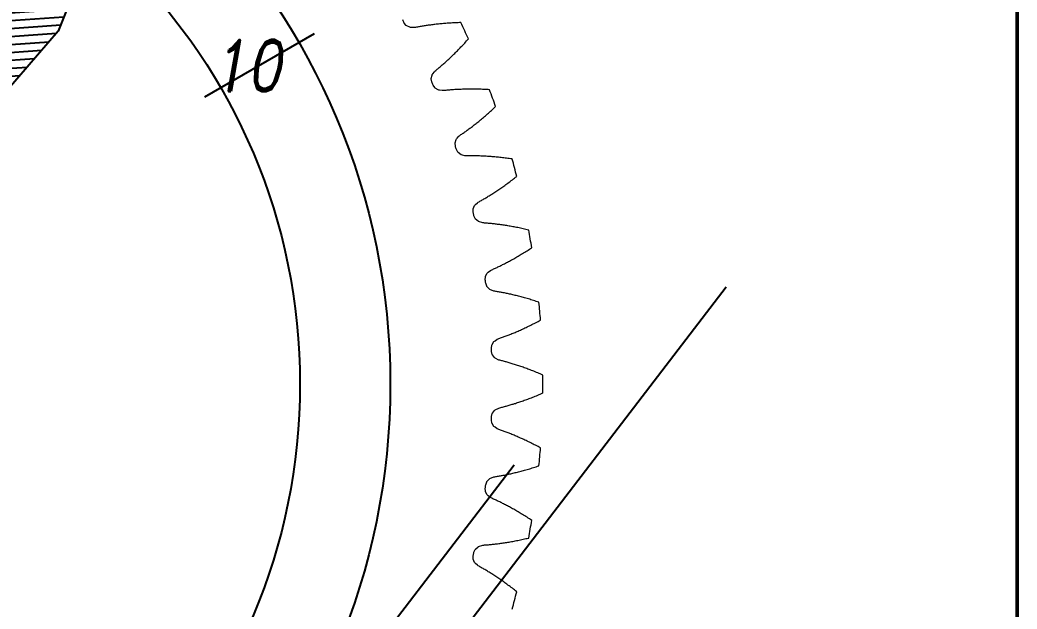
# Model space of a CAD drawing. Header units: millimetres. Extents: x 278858 to 279223, y 218711 to 219074.
# Drawn here: x 279015.1 to 279059.27, y 218859.87 to 218885.94 of the extents above; entities that cross this region are included whole.
import ezdxf

# ---------------------------------------------------------------- set-up
doc = ezdxf.new("R2010")
doc.units = ezdxf.units.MM
doc.header["$LTSCALE"] = 2
doc.linetypes.add('AM_ISO08W050', pattern=[18, 12, -1.5, 3, -1.5])
doc.linetypes.add('AM_ISO08W050x2', pattern=[9, 6, -0.75, 1.5, -0.75])
for name, color, linetype, lineweight in [('AM_4', 3, 'Continuous', 25), ('AM_7', 1, 'AM_ISO08W050', 25), ('AM_8', 1, 'Continuous', 25), ('AM_9', 251, 'Continuous', 15), ('Visibile (ANSI)', 7, 'Continuous', 50)]:
    doc.layers.add(name, color=color, linetype=linetype, lineweight=lineweight)
doc.styles.add('ROMAND', font='romand')

# ---------------------------------------------------------------- blocks, each defined once
blk = doc.blocks.new('lancetta sec')
h = blk.add_hatch()
h.set_pattern_fill('_USER', color=256, scale=0.35, angle=45, style=0, pattern_type=0)
h.set_pattern_definition([(45, (-332841.5242, -222688.39116), (-0.2474873734, 0.2474873734), [])])
h.paths.add_polyline_path([(4.776, 1.478), (1.5, 7.59), (1.5, 21.968), (0, 26.237), (-1.5, 21.968), (-1.5, 7.59), (-4.776, 1.478, 1.356354)])
h.paths.add_polyline_path([(-3, 0, -1), (3, 0, -1)], flags=16)
h.paths.add_polyline_path([(2, 0, 1), (-2, 0, 1)], flags=0)
for p, q in [((0, 26.237), (-1.5, 21.968)), ((0, 26.237), (1.5, 21.968)), ((-1.5, 21.968), (-1.5, 7.59)), ((1.5, 21.968), (1.5, 7.59)), ((-1.5, 7.59), (-4.776, 1.478)), ((1.5, 7.59), (4.776, 1.478))]:
    blk.add_line(p, q)
for radius in [3, 2]:
    blk.add_circle((0, 0), radius)
blk.add_arc((0, 0), 5, 162.8005, 17.1995)
at = {"layer": 'AM_7', "linetype": 'AM_ISO08W050x2'}
for q in [(0, 4.394), (-4.394, 0), (4.394, 0), (0, -4.394)]:
    blk.add_line((0, 0), q, dxfattribs=at)

msp = doc.modelspace()

# ---------------------------------------------------------------- linework, layer by layer
for radius in [30.237, 26.237]:
    msp.add_circle((279001.271, 218869.828), radius)
at = {"layer": 'AM_4'}
for p, q in [((279046.388, 218874.12), (279030.559, 218853.479)), ((279036.991, 218866.233), (279021.163, 218845.591))]:
    msp.add_line(p, q, dxfattribs=at)
at = {"layer": 'AM_8'}
msp.add_line((279023.293, 218882.543), (279028.149, 218885.346), dxfattribs=at)
at = {"layer": 'AM_9'}
for p, q in [((279032.218, 218885.702), (279032.13, 218885.807)), ((279033.973, 218885.789), (279033.917, 218885.785)), ((279034.03, 218885.794), (279033.973, 218885.789)), ((279034.088, 218885.798), (279034.03, 218885.794)), ((279034.146, 218885.801), (279034.088, 218885.798)), ((279034.205, 218885.805), (279034.146, 218885.801)), ((279034.264, 218885.809), (279034.205, 218885.805)), ((279034.325, 218885.812), (279034.264, 218885.809)), ((279034.385, 218885.815), (279034.325, 218885.812)), ((279034.447, 218885.818), (279034.385, 218885.815)), ((279034.509, 218885.82), (279034.447, 218885.818)), ((279034.571, 218885.822), (279034.509, 218885.82)), ((279034.635, 218885.824), (279034.571, 218885.822)), ((279032.234, 218885.687), (279032.218, 218885.702)), ((279032.371, 218885.617), (279032.234, 218885.687)), ((279032.398, 218885.61), (279032.371, 218885.617)), ((279032.434, 218885.608), (279032.398, 218885.61)), ((279032.552, 218885.603), (279032.434, 218885.608)), ((279032.588, 218885.604), (279032.552, 218885.603)), ((279032.632, 218885.61), (279032.588, 218885.604)), ((279032.671, 218885.618), (279032.632, 218885.61)), ((279032.711, 218885.626), (279032.671, 218885.618)), ((279032.752, 218885.633), (279032.711, 218885.626)), ((279032.793, 218885.641), (279032.752, 218885.633)), ((279032.835, 218885.648), (279032.793, 218885.641)), ((279032.877, 218885.656), (279032.835, 218885.648)), ((279032.921, 218885.663), (279032.877, 218885.656)), ((279032.964, 218885.67), (279032.921, 218885.663)), ((279033.009, 218885.677), (279032.964, 218885.67)), ((279033.054, 218885.685), (279033.009, 218885.677)), ((279033.1, 218885.691), (279033.054, 218885.685)), ((279033.146, 218885.698), (279033.1, 218885.691)), ((279033.193, 218885.705), (279033.146, 218885.698)), ((279033.24, 218885.712), (279033.193, 218885.705)), ((279033.289, 218885.718), (279033.24, 218885.712)), ((279033.338, 218885.725), (279033.289, 218885.718)), ((279033.387, 218885.731), (279033.338, 218885.725)), ((279033.437, 218885.737), (279033.387, 218885.731)), ((279033.488, 218885.743), (279033.437, 218885.737)), ((279033.539, 218885.749), (279033.488, 218885.743)), ((279033.591, 218885.754), (279033.539, 218885.749)), ((279033.644, 218885.76), (279033.591, 218885.754)), ((279033.697, 218885.765), (279033.644, 218885.76)), ((279033.751, 218885.77), (279033.697, 218885.765)), ((279033.806, 218885.775), (279033.751, 218885.77)), ((279033.861, 218885.78), (279033.806, 218885.775)), ((279033.917, 218885.785), (279033.861, 218885.78)), ((279034.761, 218884.875), (279034.803, 218884.92)), ((279034.803, 218884.92), (279034.844, 218884.965)), ((279034.844, 218884.965), (279034.886, 218885.011)), ((279034.886, 218885.011), (279034.928, 218885.057)), ((279034.928, 218885.057), (279034.97, 218885.104)), ((279034.361, 218884.462), (279034.4, 218884.501)), ((279034.4, 218884.501), (279034.439, 218884.54)), ((279034.439, 218884.54), (279034.479, 218884.58)), ((279034.479, 218884.58), (279034.518, 218884.62)), ((279034.518, 218884.62), (279034.558, 218884.661)), ((279034.558, 218884.661), (279034.598, 218884.703)), ((279034.598, 218884.703), (279034.639, 218884.745)), ((279034.639, 218884.745), (279034.679, 218884.788)), ((279034.679, 218884.788), (279034.72, 218884.831)), ((279034.72, 218884.831), (279034.761, 218884.875)), ((279033.882, 218884.014), (279033.917, 218884.045)), ((279033.917, 218884.045), (279033.952, 218884.077)), ((279033.952, 218884.077), (279033.988, 218884.109)), ((279033.988, 218884.109), (279034.024, 218884.142)), ((279034.024, 218884.142), (279034.06, 218884.175)), ((279034.06, 218884.175), (279034.097, 218884.209)), ((279034.097, 218884.209), (279034.134, 218884.243)), ((279034.134, 218884.243), (279034.171, 218884.278)), ((279034.171, 218884.278), (279034.208, 218884.314)), ((279034.208, 218884.314), (279034.246, 218884.35)), ((279034.246, 218884.35), (279034.284, 218884.387)), ((279034.284, 218884.387), (279034.322, 218884.424)), ((279034.322, 218884.424), (279034.361, 218884.462)), ((279033.39, 218883.558), (279033.462, 218883.651)), ((279033.462, 218883.651), (279033.486, 218883.678)), ((279033.486, 218883.678), (279033.519, 218883.707)), ((279033.519, 218883.707), (279033.55, 218883.733)), ((279033.55, 218883.733), (279033.582, 218883.758)), ((279033.582, 218883.758), (279033.614, 218883.785)), ((279033.614, 218883.785), (279033.646, 218883.811)), ((279033.646, 218883.811), (279033.679, 218883.839)), ((279033.679, 218883.839), (279033.712, 218883.867)), ((279033.712, 218883.867), (279033.745, 218883.895)), ((279033.745, 218883.895), (279033.779, 218883.924)), ((279033.779, 218883.924), (279033.813, 218883.953)), ((279033.813, 218883.953), (279033.847, 218883.983)), ((279033.847, 218883.983), (279033.882, 218884.014)), ((279033.322, 218883.354), (279033.357, 218883.504)), ((279033.324, 218883.332), (279033.322, 218883.354)), ((279033.347, 218883.197), (279033.324, 218883.332)), ((279033.357, 218883.504), (279033.368, 218883.529)), ((279033.368, 218883.529), (279033.39, 218883.558)), ((279033.484, 218882.945), (279033.405, 218883.056)), ((279033.498, 218882.928), (279033.484, 218882.945)), ((279033.629, 218882.847), (279033.498, 218882.928)), ((279033.655, 218882.837), (279033.629, 218882.847)), ((279033.691, 218882.832), (279033.655, 218882.837)), ((279033.807, 218882.817), (279033.691, 218882.832)), ((279033.844, 218882.814), (279033.807, 218882.817)), ((279033.888, 218882.817), (279033.844, 218882.814)), ((279033.928, 218882.821), (279033.888, 218882.817)), ((279033.968, 218882.825), (279033.928, 218882.821)), ((279034.009, 218882.829), (279033.968, 218882.825)), ((279034.051, 218882.833), (279034.009, 218882.829)), ((279034.094, 218882.837), (279034.051, 218882.833)), ((279034.137, 218882.841), (279034.094, 218882.837)), ((279034.18, 218882.844), (279034.137, 218882.841)), ((279034.224, 218882.848), (279034.18, 218882.844)), ((279034.269, 218882.851), (279034.224, 218882.848)), ((279034.315, 218882.854), (279034.269, 218882.851)), ((279034.361, 218882.857), (279034.315, 218882.854)), ((279034.408, 218882.86), (279034.361, 218882.857)), ((279034.455, 218882.862), (279034.408, 218882.86)), ((279034.503, 218882.865), (279034.455, 218882.862)), ((279034.552, 218882.867), (279034.503, 218882.865)), ((279034.601, 218882.869), (279034.552, 218882.867)), ((279034.651, 218882.871), (279034.601, 218882.869)), ((279034.701, 218882.873), (279034.651, 218882.871)), ((279034.752, 218882.874), (279034.701, 218882.873)), ((279034.804, 218882.876), (279034.752, 218882.874)), ((279034.856, 218882.877), (279034.804, 218882.876)), ((279034.909, 218882.878), (279034.856, 218882.877)), ((279034.963, 218882.878), (279034.909, 218882.878)), ((279035.017, 218882.879), (279034.963, 218882.878)), ((279035.072, 218882.879), (279035.017, 218882.879)), ((279035.127, 218882.879), (279035.072, 218882.879)), ((279035.183, 218882.879), (279035.127, 218882.879)), ((279035.24, 218882.878), (279035.183, 218882.879)), ((279035.297, 218882.878), (279035.24, 218882.878)), ((279035.355, 218882.877), (279035.297, 218882.878)), ((279035.413, 218882.875), (279035.355, 218882.877)), ((279035.472, 218882.874), (279035.413, 218882.875)), ((279035.532, 218882.872), (279035.472, 218882.874)), ((279035.592, 218882.87), (279035.532, 218882.872)), ((279035.653, 218882.868), (279035.592, 218882.87)), ((279035.714, 218882.865), (279035.653, 218882.868)), ((279035.776, 218882.862), (279035.714, 218882.865)), ((279035.839, 218882.859), (279035.776, 218882.862)), ((279035.902, 218882.856), (279035.839, 218882.859)), ((279035.812, 218881.78), (279035.856, 218881.819)), ((279035.856, 218881.819), (279035.901, 218881.859)), ((279035.901, 218881.859), (279035.945, 218881.899)), ((279035.945, 218881.899), (279035.99, 218881.94)), ((279035.99, 218881.94), (279036.036, 218881.981)), ((279036.036, 218881.981), (279036.081, 218882.023)), ((279036.081, 218882.023), (279036.127, 218882.066)), ((279036.127, 218882.066), (279036.174, 218882.109)), ((279035.305, 218881.356), (279035.345, 218881.388)), ((279035.345, 218881.388), (279035.386, 218881.421)), ((279035.386, 218881.421), (279035.427, 218881.454)), ((279035.427, 218881.454), (279035.469, 218881.488)), ((279035.469, 218881.488), (279035.511, 218881.523)), ((279035.511, 218881.523), (279035.553, 218881.558)), ((279035.553, 218881.558), (279035.595, 218881.593)), ((279035.595, 218881.593), (279035.638, 218881.629)), ((279035.638, 218881.629), (279035.681, 218881.666)), ((279035.681, 218881.666), (279035.724, 218881.703)), ((279035.724, 218881.703), (279035.768, 218881.741)), ((279035.768, 218881.741), (279035.812, 218881.78)), ((279034.707, 218880.913), (279034.741, 218880.937)), ((279034.741, 218880.937), (279034.776, 218880.961)), ((279034.776, 218880.961), (279034.812, 218880.986)), ((279034.812, 218880.986), (279034.847, 218881.011)), ((279034.847, 218881.011), (279034.884, 218881.037)), ((279034.884, 218881.037), (279034.92, 218881.063)), ((279034.92, 218881.063), (279034.957, 218881.09)), ((279034.957, 218881.09), (279034.994, 218881.118)), ((279034.994, 218881.118), (279035.032, 218881.146)), ((279035.032, 218881.146), (279035.07, 218881.174)), ((279035.07, 218881.174), (279035.108, 218881.203)), ((279035.108, 218881.203), (279035.147, 218881.233)), ((279035.147, 218881.233), (279035.186, 218881.263)), ((279035.186, 218881.263), (279035.225, 218881.293)), ((279035.225, 218881.293), (279035.265, 218881.324)), ((279035.265, 218881.324), (279035.305, 218881.356)), ((279034.379, 218880.509), (279034.427, 218880.655)), ((279034.379, 218880.487), (279034.379, 218880.509)), ((279034.427, 218880.655), (279034.44, 218880.68)), ((279034.44, 218880.68), (279034.465, 218880.707)), ((279034.465, 218880.707), (279034.544, 218880.793)), ((279034.544, 218880.793), (279034.57, 218880.818)), ((279034.57, 218880.818), (279034.606, 218880.844)), ((279034.606, 218880.844), (279034.639, 218880.866)), ((279034.639, 218880.866), (279034.673, 218880.889)), ((279034.673, 218880.889), (279034.707, 218880.913)), ((279034.39, 218880.351), (279034.379, 218880.487)), ((279034.505, 218880.087), (279034.436, 218880.205)), ((279034.517, 218880.069), (279034.505, 218880.087)), ((279034.641, 218879.977), (279034.517, 218880.069)), ((279034.666, 218879.965), (279034.641, 218879.977)), ((279034.701, 218879.956), (279034.666, 218879.965)), ((279034.816, 218879.932), (279034.701, 218879.956)), ((279034.852, 218879.926), (279034.816, 218879.932)), ((279034.896, 218879.925), (279034.852, 218879.926)), ((279034.936, 218879.926), (279034.896, 218879.925)), ((279034.976, 218879.926), (279034.936, 218879.926)), ((279035.018, 218879.927), (279034.976, 218879.926)), ((279035.06, 218879.927), (279035.018, 218879.927)), ((279035.102, 218879.927), (279035.06, 218879.927)), ((279035.146, 218879.927), (279035.102, 218879.927)), ((279035.189, 218879.927), (279035.146, 218879.927)), ((279035.234, 218879.926), (279035.189, 218879.927)), ((279035.279, 218879.925), (279035.234, 218879.926)), ((279035.324, 218879.925), (279035.279, 218879.925)), ((279035.371, 218879.923), (279035.324, 218879.925)), ((279035.417, 218879.922), (279035.371, 218879.923)), ((279035.465, 218879.921), (279035.417, 218879.922)), ((279035.513, 218879.919), (279035.465, 218879.921)), ((279035.562, 218879.917), (279035.513, 218879.919)), ((279035.611, 218879.915), (279035.562, 218879.917)), ((279035.661, 218879.912), (279035.611, 218879.915)), ((279035.711, 218879.91), (279035.661, 218879.912)), ((279035.762, 218879.907), (279035.711, 218879.91)), ((279035.814, 218879.903), (279035.762, 218879.907)), ((279035.866, 218879.9), (279035.814, 218879.903)), ((279035.919, 218879.896), (279035.866, 218879.9)), ((279035.972, 218879.892), (279035.919, 218879.896)), ((279036.026, 218879.888), (279035.972, 218879.892)), ((279036.081, 218879.884), (279036.026, 218879.888)), ((279036.136, 218879.879), (279036.081, 218879.884)), ((279036.191, 218879.874), (279036.136, 218879.879)), ((279036.248, 218879.868), (279036.191, 218879.874)), ((279036.305, 218879.862), (279036.248, 218879.868)), ((279036.362, 218879.856), (279036.305, 218879.862)), ((279036.42, 218879.85), (279036.362, 218879.856)), ((279036.479, 218879.844), (279036.42, 218879.85)), ((279036.538, 218879.837), (279036.479, 218879.844)), ((279036.598, 218879.829), (279036.538, 218879.837)), ((279036.658, 218879.822), (279036.598, 218879.829)), ((279036.719, 218879.814), (279036.658, 218879.822)), ((279036.781, 218879.805), (279036.719, 218879.814)), ((279036.843, 218879.797), (279036.781, 218879.805)), ((279036.905, 218879.788), (279036.843, 218879.797)), ((279036.675, 218878.689), (279036.722, 218878.724)), ((279036.722, 218878.724), (279036.769, 218878.759)), ((279036.769, 218878.759), (279036.817, 218878.795)), ((279036.817, 218878.795), (279036.865, 218878.831)), ((279036.865, 218878.831), (279036.914, 218878.868)), ((279036.914, 218878.868), (279036.963, 218878.905)), ((279036.963, 218878.905), (279037.012, 218878.943)), ((279037.012, 218878.943), (279037.061, 218878.981)), ((279037.061, 218878.981), (279037.111, 218879.02)), ((279036.053, 218878.263), (279036.095, 218878.29)), ((279036.095, 218878.29), (279036.138, 218878.318)), ((279036.138, 218878.318), (279036.18, 218878.346)), ((279036.18, 218878.346), (279036.223, 218878.374)), ((279036.223, 218878.374), (279036.267, 218878.403)), ((279036.267, 218878.403), (279036.311, 218878.433)), ((279036.311, 218878.433), (279036.355, 218878.463)), ((279036.355, 218878.463), (279036.4, 218878.494)), ((279036.4, 218878.494), (279036.445, 218878.525)), ((279036.445, 218878.525), (279036.49, 218878.557)), ((279036.49, 218878.557), (279036.536, 218878.589)), ((279036.536, 218878.589), (279036.582, 218878.622)), ((279036.582, 218878.622), (279036.628, 218878.655)), ((279036.628, 218878.655), (279036.675, 218878.689)), ((279035.286, 218877.772), (279035.373, 218877.851)), ((279035.373, 218877.851), (279035.402, 218877.874)), ((279035.402, 218877.874), (279035.439, 218877.897)), ((279035.439, 218877.897), (279035.474, 218877.916)), ((279035.474, 218877.916), (279035.51, 218877.936)), ((279035.51, 218877.936), (279035.546, 218877.956)), ((279035.546, 218877.956), (279035.582, 218877.977)), ((279035.582, 218877.977), (279035.619, 218877.998)), ((279035.619, 218877.998), (279035.657, 218878.02)), ((279035.657, 218878.02), (279035.694, 218878.042)), ((279035.694, 218878.042), (279035.733, 218878.065)), ((279035.733, 218878.065), (279035.771, 218878.088)), ((279035.771, 218878.088), (279035.81, 218878.112)), ((279035.81, 218878.112), (279035.85, 218878.136)), ((279035.85, 218878.136), (279035.89, 218878.16)), ((279035.89, 218878.16), (279035.93, 218878.185)), ((279035.93, 218878.185), (279035.971, 218878.211)), ((279035.971, 218878.211), (279036.012, 218878.237)), ((279036.012, 218878.237), (279036.053, 218878.263)), ((279035.181, 218877.424), (279035.182, 218877.561)), ((279035.182, 218877.561), (279035.184, 218877.583)), ((279035.184, 218877.583), (279035.244, 218877.724)), ((279035.244, 218877.724), (279035.26, 218877.747)), ((279035.26, 218877.747), (279035.286, 218877.772)), ((279035.272, 218877.152), (279035.214, 218877.275)), ((279035.283, 218877.132), (279035.272, 218877.152)), ((279035.398, 218877.03), (279035.283, 218877.132)), ((279035.422, 218877.016), (279035.398, 218877.03)), ((279035.457, 218877.004), (279035.422, 218877.016)), ((279035.569, 218876.97), (279035.457, 218877.004)), ((279035.604, 218876.961), (279035.569, 218876.97)), ((279035.648, 218876.956), (279035.604, 218876.961)), ((279035.688, 218876.953), (279035.648, 218876.956)), ((279035.728, 218876.95), (279035.688, 218876.953)), ((279035.77, 218876.947), (279035.728, 218876.95)), ((279035.811, 218876.944), (279035.77, 218876.947)), ((279035.854, 218876.94), (279035.811, 218876.944)), ((279035.897, 218876.936), (279035.854, 218876.94)), ((279035.94, 218876.932), (279035.897, 218876.936)), ((279035.985, 218876.928), (279035.94, 218876.932)), ((279036.029, 218876.923), (279035.985, 218876.928)), ((279036.075, 218876.918), (279036.029, 218876.923)), ((279036.121, 218876.913), (279036.075, 218876.918)), ((279036.167, 218876.908), (279036.121, 218876.913)), ((279036.214, 218876.902), (279036.167, 218876.908)), ((279036.262, 218876.896), (279036.214, 218876.902)), ((279036.31, 218876.89), (279036.262, 218876.896)), ((279036.359, 218876.883), (279036.31, 218876.89)), ((279036.409, 218876.877), (279036.359, 218876.883)), ((279036.459, 218876.87), (279036.409, 218876.877)), ((279036.509, 218876.862), (279036.459, 218876.87)), ((279036.56, 218876.855), (279036.509, 218876.862)), ((279036.612, 218876.847), (279036.56, 218876.855)), ((279036.664, 218876.838), (279036.612, 218876.847)), ((279036.717, 218876.83), (279036.664, 218876.838)), ((279036.77, 218876.821), (279036.717, 218876.83)), ((279036.824, 218876.811), (279036.77, 218876.821)), ((279036.879, 218876.802), (279036.824, 218876.811)), ((279036.934, 218876.792), (279036.879, 218876.802)), ((279036.99, 218876.782), (279036.934, 218876.792)), ((279037.046, 218876.771), (279036.99, 218876.782)), ((279037.103, 218876.76), (279037.046, 218876.771)), ((279037.16, 218876.749), (279037.103, 218876.76)), ((279037.218, 218876.737), (279037.16, 218876.749)), ((279037.276, 218876.725), (279037.218, 218876.737)), ((279037.335, 218876.712), (279037.276, 218876.725)), ((279037.395, 218876.699), (279037.335, 218876.712)), ((279037.455, 218876.686), (279037.395, 218876.699)), ((279037.515, 218876.673), (279037.455, 218876.686)), ((279037.576, 218876.659), (279037.515, 218876.673)), ((279037.638, 218876.644), (279037.576, 218876.659)), ((279037.362, 218875.6), (279037.413, 218875.631)), ((279037.413, 218875.631), (279037.463, 218875.662)), ((279037.463, 218875.662), (279037.515, 218875.694)), ((279037.515, 218875.694), (279037.566, 218875.727)), ((279037.566, 218875.727), (279037.618, 218875.76)), ((279037.618, 218875.76), (279037.67, 218875.793)), ((279037.67, 218875.793), (279037.723, 218875.827)), ((279037.723, 218875.827), (279037.776, 218875.862)), ((279036.612, 218875.177), (279036.656, 218875.2)), ((279036.656, 218875.2), (279036.7, 218875.223)), ((279036.7, 218875.223), (279036.745, 218875.247)), ((279036.745, 218875.247), (279036.79, 218875.271)), ((279036.79, 218875.271), (279036.835, 218875.296)), ((279036.835, 218875.296), (279036.881, 218875.321)), ((279036.881, 218875.321), (279036.927, 218875.346)), ((279036.927, 218875.346), (279036.974, 218875.373)), ((279036.974, 218875.373), (279037.021, 218875.399)), ((279037.021, 218875.399), (279037.069, 218875.426)), ((279037.069, 218875.426), (279037.117, 218875.454)), ((279037.117, 218875.454), (279037.165, 218875.482)), ((279037.165, 218875.482), (279037.214, 218875.511)), ((279037.214, 218875.511), (279037.263, 218875.54)), ((279037.263, 218875.54), (279037.312, 218875.57)), ((279037.312, 218875.57), (279037.362, 218875.6)), ((279035.803, 218874.733), (279035.821, 218874.755)), ((279035.821, 218874.755), (279035.849, 218874.777)), ((279035.849, 218874.777), (279035.943, 218874.848)), ((279035.943, 218874.848), (279035.973, 218874.869)), ((279035.973, 218874.869), (279036.012, 218874.888)), ((279036.012, 218874.888), (279036.049, 218874.904)), ((279036.049, 218874.904), (279036.086, 218874.921)), ((279036.086, 218874.921), (279036.124, 218874.938)), ((279036.124, 218874.938), (279036.162, 218874.956)), ((279036.162, 218874.956), (279036.201, 218874.974)), ((279036.201, 218874.974), (279036.24, 218874.992)), ((279036.24, 218874.992), (279036.279, 218875.011)), ((279036.279, 218875.011), (279036.319, 218875.03)), ((279036.319, 218875.03), (279036.36, 218875.05)), ((279036.36, 218875.05), (279036.401, 218875.07)), ((279036.401, 218875.07), (279036.442, 218875.09)), ((279036.442, 218875.09), (279036.484, 218875.111)), ((279036.484, 218875.111), (279036.526, 218875.133)), ((279036.526, 218875.133), (279036.569, 218875.154)), ((279036.569, 218875.154), (279036.612, 218875.177)), ((279035.714, 218874.44), (279035.727, 218874.576)), ((279035.727, 218874.576), (279035.73, 218874.598)), ((279035.73, 218874.598), (279035.803, 218874.733)), ((279035.781, 218874.16), (279035.734, 218874.289)), ((279035.791, 218874.14), (279035.781, 218874.16)), ((279035.896, 218874.028), (279035.791, 218874.14)), ((279035.918, 218874.012), (279035.896, 218874.028)), ((279035.952, 218873.998), (279035.918, 218874.012)), ((279036.06, 218873.953), (279035.952, 218873.998)), ((279036.095, 218873.941), (279036.06, 218873.953)), ((279036.138, 218873.933), (279036.095, 218873.941)), ((279036.178, 218873.926), (279036.138, 218873.933)), ((279036.218, 218873.92), (279036.178, 218873.926)), ((279036.259, 218873.913), (279036.218, 218873.92)), ((279036.3, 218873.906), (279036.259, 218873.913)), ((279036.342, 218873.899), (279036.3, 218873.906)), ((279036.385, 218873.891), (279036.342, 218873.899)), ((279036.428, 218873.883), (279036.385, 218873.891)), ((279036.471, 218873.875), (279036.428, 218873.883)), ((279036.515, 218873.867), (279036.471, 218873.875)), ((279036.56, 218873.858), (279036.515, 218873.867)), ((279036.606, 218873.849), (279036.56, 218873.858)), ((279036.651, 218873.839), (279036.606, 218873.849)), ((279036.698, 218873.83), (279036.651, 218873.839)), ((279036.745, 218873.82), (279036.698, 218873.83)), ((279036.792, 218873.809), (279036.745, 218873.82)), ((279036.841, 218873.798), (279036.792, 218873.809)), ((279036.889, 218873.787), (279036.841, 218873.798)), ((279036.938, 218873.776), (279036.889, 218873.787)), ((279036.988, 218873.764), (279036.938, 218873.776)), ((279037.038, 218873.752), (279036.988, 218873.764)), ((279037.089, 218873.74), (279037.038, 218873.752)), ((279037.141, 218873.727), (279037.089, 218873.74)), ((279037.192, 218873.714), (279037.141, 218873.727)), ((279037.245, 218873.7), (279037.192, 218873.714)), ((279037.298, 218873.686), (279037.245, 218873.7)), ((279037.351, 218873.672), (279037.298, 218873.686)), ((279037.405, 218873.657), (279037.351, 218873.672)), ((279037.46, 218873.642), (279037.405, 218873.657)), ((279037.515, 218873.627), (279037.46, 218873.642)), ((279037.57, 218873.611), (279037.515, 218873.627)), ((279037.626, 218873.594), (279037.57, 218873.611)), ((279037.683, 218873.578), (279037.626, 218873.594)), ((279037.74, 218873.56), (279037.683, 218873.578)), ((279037.798, 218873.543), (279037.74, 218873.56)), ((279037.856, 218873.525), (279037.798, 218873.543)), ((279037.915, 218873.507), (279037.856, 218873.525)), ((279037.974, 218873.488), (279037.915, 218873.507)), ((279038.033, 218873.468), (279037.974, 218873.488)), ((279038.093, 218873.449), (279038.033, 218873.468)), ((279037.888, 218872.513), (279037.942, 218872.541)), ((279037.942, 218872.541), (279037.997, 218872.569)), ((279037.997, 218872.569), (279038.052, 218872.598)), ((279038.052, 218872.598), (279038.107, 218872.627)), ((279038.107, 218872.627), (279038.163, 218872.657)), ((279036.99, 218872.095), (279037.036, 218872.115)), ((279037.036, 218872.115), (279037.082, 218872.134)), ((279037.082, 218872.134), (279037.129, 218872.155)), ((279037.129, 218872.155), (279037.176, 218872.175)), ((279037.176, 218872.175), (279037.224, 218872.196)), ((279037.224, 218872.196), (279037.273, 218872.218)), ((279037.273, 218872.218), (279037.321, 218872.24)), ((279037.321, 218872.24), (279037.371, 218872.262)), ((279037.371, 218872.262), (279037.42, 218872.285)), ((279037.42, 218872.285), (279037.471, 218872.309)), ((279037.471, 218872.309), (279037.521, 218872.332)), ((279037.521, 218872.332), (279037.572, 218872.357)), ((279037.572, 218872.357), (279037.624, 218872.382)), ((279037.624, 218872.382), (279037.676, 218872.407)), ((279037.676, 218872.407), (279037.728, 218872.433)), ((279037.728, 218872.433), (279037.781, 218872.459)), ((279037.781, 218872.459), (279037.834, 218872.486)), ((279037.834, 218872.486), (279037.888, 218872.513)), ((279036.015, 218871.576), (279036.099, 218871.705)), ((279036.099, 218871.705), (279036.118, 218871.725)), ((279036.118, 218871.725), (279036.149, 218871.745)), ((279036.149, 218871.745), (279036.248, 218871.807)), ((279036.248, 218871.807), (279036.28, 218871.825)), ((279036.28, 218871.825), (279036.321, 218871.841)), ((279036.321, 218871.841), (279036.359, 218871.854)), ((279036.359, 218871.854), (279036.397, 218871.867)), ((279036.397, 218871.867), (279036.436, 218871.881)), ((279036.436, 218871.881), (279036.476, 218871.895)), ((279036.476, 218871.895), (279036.516, 218871.91)), ((279036.516, 218871.91), (279036.557, 218871.925)), ((279036.557, 218871.925), (279036.598, 218871.94)), ((279036.598, 218871.94), (279036.639, 218871.956)), ((279036.639, 218871.956), (279036.681, 218871.972)), ((279036.681, 218871.972), (279036.724, 218871.988)), ((279036.724, 218871.988), (279036.767, 218872.005)), ((279036.767, 218872.005), (279036.81, 218872.022)), ((279036.81, 218872.022), (279036.854, 218872.04)), ((279036.854, 218872.04), (279036.899, 218872.058)), ((279036.899, 218872.058), (279036.944, 218872.076)), ((279036.944, 218872.076), (279036.99, 218872.095)), ((279035.985, 218871.42), (279036.009, 218871.555)), ((279036.028, 218871.136), (279035.991, 218871.268)), ((279036.009, 218871.555), (279036.015, 218871.576)), ((279036.035, 218871.115), (279036.028, 218871.136)), ((279036.13, 218870.995), (279036.035, 218871.115)), ((279036.151, 218870.976), (279036.13, 218870.995)), ((279036.183, 218870.959), (279036.151, 218870.976)), ((279036.288, 218870.905), (279036.183, 218870.959)), ((279036.321, 218870.891), (279036.288, 218870.905)), ((279036.363, 218870.878), (279036.321, 218870.891)), ((279036.402, 218870.869), (279036.363, 218870.878)), ((279036.442, 218870.859), (279036.402, 218870.869)), ((279036.482, 218870.848), (279036.442, 218870.859)), ((279036.522, 218870.838), (279036.482, 218870.848)), ((279036.563, 218870.827), (279036.522, 218870.838)), ((279036.605, 218870.815), (279036.563, 218870.827)), ((279036.647, 218870.804), (279036.605, 218870.815)), ((279036.69, 218870.792), (279036.647, 218870.804)), ((279036.733, 218870.78), (279036.69, 218870.792)), ((279036.777, 218870.767), (279036.733, 218870.78)), ((279036.822, 218870.754), (279036.777, 218870.767)), ((279036.866, 218870.741), (279036.822, 218870.754)), ((279036.912, 218870.727), (279036.866, 218870.741)), ((279036.958, 218870.713), (279036.912, 218870.727)), ((279037.004, 218870.698), (279036.958, 218870.713)), ((279037.051, 218870.683), (279037.004, 218870.698)), ((279037.099, 218870.668), (279037.051, 218870.683)), ((279037.147, 218870.652), (279037.099, 218870.668)), ((279037.195, 218870.636), (279037.147, 218870.652)), ((279037.244, 218870.62), (279037.195, 218870.636)), ((279037.294, 218870.603), (279037.244, 218870.62)), ((279037.344, 218870.586), (279037.294, 218870.603)), ((279037.394, 218870.568), (279037.344, 218870.586)), ((279037.445, 218870.55), (279037.394, 218870.568)), ((279037.497, 218870.532), (279037.445, 218870.55)), ((279037.549, 218870.513), (279037.497, 218870.532)), ((279037.601, 218870.493), (279037.549, 218870.513)), ((279037.654, 218870.473), (279037.601, 218870.493)), ((279037.708, 218870.453), (279037.654, 218870.473)), ((279037.762, 218870.433), (279037.708, 218870.453)), ((279037.816, 218870.411), (279037.762, 218870.433)), ((279037.871, 218870.39), (279037.816, 218870.411)), ((279037.927, 218870.368), (279037.871, 218870.39)), ((279037.983, 218870.345), (279037.927, 218870.368)), ((279038.039, 218870.322), (279037.983, 218870.345)), ((279038.096, 218870.299), (279038.039, 218870.322)), ((279038.153, 218870.275), (279038.096, 218870.299)), ((279038.211, 218870.251), (279038.153, 218870.275)), ((279038.269, 218870.226), (279038.211, 218870.251)), ((279037.099, 218868.989), (279037.147, 218869.004)), ((279037.147, 218869.004), (279037.195, 218869.02)), ((279037.195, 218869.02), (279037.244, 218869.037)), ((279037.244, 218869.037), (279037.294, 218869.054)), ((279037.294, 218869.054), (279037.344, 218869.071)), ((279037.344, 218869.071), (279037.394, 218869.089)), ((279037.394, 218869.089), (279037.445, 218869.107)), ((279037.445, 218869.107), (279037.497, 218869.125)), ((279037.497, 218869.125), (279037.549, 218869.144)), ((279037.549, 218869.144), (279037.601, 218869.164)), ((279037.601, 218869.164), (279037.654, 218869.183)), ((279037.654, 218869.183), (279037.708, 218869.204)), ((279037.708, 218869.204), (279037.762, 218869.224)), ((279037.762, 218869.224), (279037.816, 218869.245)), ((279037.816, 218869.245), (279037.871, 218869.267)), ((279037.871, 218869.267), (279037.927, 218869.289)), ((279037.927, 218869.289), (279037.983, 218869.312)), ((279037.983, 218869.312), (279038.039, 218869.335)), ((279038.039, 218869.335), (279038.096, 218869.358)), ((279038.096, 218869.358), (279038.153, 218869.382)), ((279038.153, 218869.382), (279038.211, 218869.406)), ((279038.211, 218869.406), (279038.269, 218869.431)), ((279036.035, 218868.542), (279036.13, 218868.662)), ((279036.13, 218868.662), (279036.151, 218868.681)), ((279036.151, 218868.681), (279036.183, 218868.698)), ((279036.183, 218868.698), (279036.288, 218868.751)), ((279036.288, 218868.751), (279036.321, 218868.766)), ((279036.321, 218868.766), (279036.363, 218868.779)), ((279036.363, 218868.779), (279036.402, 218868.788)), ((279036.402, 218868.788), (279036.442, 218868.798)), ((279036.442, 218868.798), (279036.482, 218868.809)), ((279036.482, 218868.809), (279036.522, 218868.819)), ((279036.522, 218868.819), (279036.563, 218868.83)), ((279036.563, 218868.83), (279036.605, 218868.841)), ((279036.605, 218868.841), (279036.647, 218868.853)), ((279036.647, 218868.853), (279036.69, 218868.865)), ((279036.69, 218868.865), (279036.733, 218868.877)), ((279036.733, 218868.877), (279036.777, 218868.89)), ((279036.777, 218868.89), (279036.822, 218868.903)), ((279036.822, 218868.903), (279036.866, 218868.916)), ((279036.866, 218868.916), (279036.912, 218868.93)), ((279036.912, 218868.93), (279036.958, 218868.944)), ((279036.958, 218868.944), (279037.004, 218868.959)), ((279037.004, 218868.959), (279037.051, 218868.973)), ((279037.051, 218868.973), (279037.099, 218868.989)), ((279036.009, 218868.102), (279035.985, 218868.237)), ((279035.991, 218868.389), (279036.028, 218868.521)), ((279036.028, 218868.521), (279036.035, 218868.542)), ((279036.015, 218868.08), (279036.009, 218868.102)), ((279036.099, 218867.952), (279036.015, 218868.08)), ((279036.118, 218867.932), (279036.099, 218867.952)), ((279036.149, 218867.912), (279036.118, 218867.932)), ((279036.248, 218867.849), (279036.149, 218867.912)), ((279036.28, 218867.832), (279036.248, 218867.849)), ((279036.321, 218867.816), (279036.28, 218867.832)), ((279036.359, 218867.803), (279036.321, 218867.816)), ((279036.397, 218867.789), (279036.359, 218867.803)), ((279036.436, 218867.776), (279036.397, 218867.789)), ((279036.476, 218867.761), (279036.436, 218867.776)), ((279036.516, 218867.747), (279036.476, 218867.761)), ((279036.557, 218867.732), (279036.516, 218867.747)), ((279036.598, 218867.717), (279036.557, 218867.732)), ((279036.639, 218867.701), (279036.598, 218867.717)), ((279036.681, 218867.685), (279036.639, 218867.701)), ((279036.724, 218867.669), (279036.681, 218867.685)), ((279036.767, 218867.652), (279036.724, 218867.669)), ((279036.81, 218867.635), (279036.767, 218867.652)), ((279036.854, 218867.617), (279036.81, 218867.635)), ((279036.899, 218867.599), (279036.854, 218867.617)), ((279036.944, 218867.581), (279036.899, 218867.599)), ((279036.99, 218867.562), (279036.944, 218867.581)), ((279037.036, 218867.542), (279036.99, 218867.562)), ((279037.082, 218867.523), (279037.036, 218867.542)), ((279037.129, 218867.502), (279037.082, 218867.523)), ((279037.176, 218867.482), (279037.129, 218867.502)), ((279037.224, 218867.461), (279037.176, 218867.482)), ((279037.273, 218867.439), (279037.224, 218867.461)), ((279037.321, 218867.417), (279037.273, 218867.439)), ((279037.371, 218867.395), (279037.321, 218867.417)), ((279037.42, 218867.372), (279037.371, 218867.395)), ((279037.471, 218867.348), (279037.42, 218867.372)), ((279037.521, 218867.324), (279037.471, 218867.348)), ((279037.572, 218867.3), (279037.521, 218867.324)), ((279037.624, 218867.275), (279037.572, 218867.3)), ((279037.676, 218867.25), (279037.624, 218867.275)), ((279037.728, 218867.224), (279037.676, 218867.25)), ((279037.781, 218867.198), (279037.728, 218867.224)), ((279037.834, 218867.171), (279037.781, 218867.198)), ((279037.888, 218867.144), (279037.834, 218867.171)), ((279037.942, 218867.116), (279037.888, 218867.144)), ((279037.997, 218867.088), (279037.942, 218867.116)), ((279038.052, 218867.059), (279037.997, 218867.088)), ((279038.107, 218867.029), (279038.052, 218867.059)), ((279038.163, 218867), (279038.107, 218867.029)), ((279037.038, 218865.905), (279037.089, 218865.917)), ((279037.089, 218865.917), (279037.141, 218865.93)), ((279037.141, 218865.93), (279037.192, 218865.943)), ((279037.192, 218865.943), (279037.245, 218865.957)), ((279037.245, 218865.957), (279037.298, 218865.971)), ((279037.298, 218865.971), (279037.351, 218865.985)), ((279037.351, 218865.985), (279037.405, 218866)), ((279037.405, 218866), (279037.46, 218866.015)), ((279037.46, 218866.015), (279037.515, 218866.03)), ((279037.515, 218866.03), (279037.57, 218866.046)), ((279037.57, 218866.046), (279037.626, 218866.062)), ((279037.626, 218866.062), (279037.683, 218866.079)), ((279037.683, 218866.079), (279037.74, 218866.096)), ((279037.74, 218866.096), (279037.798, 218866.114)), ((279037.798, 218866.114), (279037.856, 218866.132)), ((279037.856, 218866.132), (279037.915, 218866.15)), ((279037.915, 218866.15), (279037.974, 218866.169)), ((279037.974, 218866.169), (279038.033, 218866.188)), ((279038.033, 218866.188), (279038.093, 218866.208)), ((279035.734, 218865.368), (279035.781, 218865.496)), ((279035.781, 218865.496), (279035.791, 218865.517)), ((279035.791, 218865.517), (279035.896, 218865.629)), ((279035.896, 218865.629), (279035.918, 218865.645)), ((279035.918, 218865.645), (279035.952, 218865.659)), ((279035.952, 218865.659), (279036.06, 218865.704)), ((279036.06, 218865.704), (279036.095, 218865.715)), ((279036.095, 218865.715), (279036.138, 218865.724)), ((279036.138, 218865.724), (279036.178, 218865.73)), ((279036.178, 218865.73), (279036.218, 218865.737)), ((279036.218, 218865.737), (279036.259, 218865.744)), ((279036.259, 218865.744), (279036.3, 218865.751)), ((279036.3, 218865.751), (279036.342, 218865.758)), ((279036.342, 218865.758), (279036.385, 218865.766)), ((279036.385, 218865.766), (279036.428, 218865.773)), ((279036.428, 218865.773), (279036.471, 218865.782)), ((279036.471, 218865.782), (279036.515, 218865.79)), ((279036.515, 218865.79), (279036.56, 218865.799)), ((279036.56, 218865.799), (279036.606, 218865.808)), ((279036.606, 218865.808), (279036.651, 218865.817)), ((279036.651, 218865.817), (279036.698, 218865.827)), ((279036.698, 218865.827), (279036.745, 218865.837)), ((279036.745, 218865.837), (279036.792, 218865.848)), ((279036.792, 218865.848), (279036.841, 218865.858)), ((279036.841, 218865.858), (279036.889, 218865.869)), ((279036.889, 218865.869), (279036.938, 218865.881)), ((279036.938, 218865.881), (279036.988, 218865.893)), ((279036.988, 218865.893), (279037.038, 218865.905)), ((279035.727, 218865.081), (279035.714, 218865.217)), ((279035.73, 218865.059), (279035.727, 218865.081)), ((279035.803, 218864.924), (279035.73, 218865.059)), ((279035.821, 218864.902), (279035.803, 218864.924)), ((279035.849, 218864.879), (279035.821, 218864.902)), ((279035.943, 218864.808), (279035.849, 218864.879)), ((279035.973, 218864.788), (279035.943, 218864.808)), ((279036.012, 218864.769), (279035.973, 218864.788)), ((279036.049, 218864.752), (279036.012, 218864.769)), ((279036.086, 218864.736), (279036.049, 218864.752)), ((279036.124, 218864.719), (279036.086, 218864.736)), ((279036.162, 218864.701), (279036.124, 218864.719)), ((279036.201, 218864.683), (279036.162, 218864.701)), ((279036.24, 218864.665), (279036.201, 218864.683)), ((279036.279, 218864.646), (279036.24, 218864.665)), ((279036.319, 218864.627), (279036.279, 218864.646)), ((279036.36, 218864.607), (279036.319, 218864.627)), ((279036.401, 218864.587), (279036.36, 218864.607)), ((279036.442, 218864.567), (279036.401, 218864.587)), ((279036.484, 218864.546), (279036.442, 218864.567)), ((279036.526, 218864.524), (279036.484, 218864.546)), ((279036.569, 218864.502), (279036.526, 218864.524)), ((279036.612, 218864.48), (279036.569, 218864.502)), ((279036.656, 218864.457), (279036.612, 218864.48)), ((279036.7, 218864.434), (279036.656, 218864.457)), ((279036.745, 218864.41), (279036.7, 218864.434)), ((279036.79, 218864.386), (279036.745, 218864.41)), ((279036.835, 218864.361), (279036.79, 218864.386)), ((279036.881, 218864.336), (279036.835, 218864.361)), ((279036.927, 218864.31), (279036.881, 218864.336)), ((279036.974, 218864.284), (279036.927, 218864.31)), ((279037.021, 218864.258), (279036.974, 218864.284)), ((279037.069, 218864.23), (279037.021, 218864.258)), ((279037.117, 218864.203), (279037.069, 218864.23)), ((279037.165, 218864.174), (279037.117, 218864.203)), ((279037.214, 218864.146), (279037.165, 218864.174)), ((279037.263, 218864.117), (279037.214, 218864.146)), ((279037.312, 218864.087), (279037.263, 218864.117)), ((279037.362, 218864.057), (279037.312, 218864.087)), ((279037.413, 218864.026), (279037.362, 218864.057)), ((279037.463, 218863.994), (279037.413, 218864.026)), ((279037.515, 218863.963), (279037.463, 218863.994)), ((279037.566, 218863.93), (279037.515, 218863.963)), ((279037.618, 218863.897), (279037.566, 218863.93)), ((279037.67, 218863.864), (279037.618, 218863.897)), ((279037.723, 218863.83), (279037.67, 218863.864)), ((279037.776, 218863.795), (279037.723, 218863.83)), ((279036.664, 218862.819), (279036.717, 218862.827)), ((279036.717, 218862.827), (279036.77, 218862.836)), ((279036.77, 218862.836), (279036.824, 218862.845)), ((279036.824, 218862.845), (279036.879, 218862.855)), ((279036.879, 218862.855), (279036.934, 218862.865)), ((279036.934, 218862.865), (279036.99, 218862.875)), ((279036.99, 218862.875), (279037.046, 218862.886)), ((279037.046, 218862.886), (279037.103, 218862.897)), ((279037.103, 218862.897), (279037.16, 218862.908)), ((279037.16, 218862.908), (279037.218, 218862.92)), ((279037.218, 218862.92), (279037.276, 218862.932)), ((279037.276, 218862.932), (279037.335, 218862.944)), ((279037.335, 218862.944), (279037.395, 218862.957)), ((279037.395, 218862.957), (279037.455, 218862.971)), ((279037.455, 218862.971), (279037.515, 218862.984)), ((279037.515, 218862.984), (279037.576, 218862.998)), ((279037.576, 218862.998), (279037.638, 218863.013)), ((279035.214, 218862.382), (279035.272, 218862.505)), ((279035.272, 218862.505), (279035.283, 218862.524)), ((279035.283, 218862.524), (279035.398, 218862.627)), ((279035.398, 218862.627), (279035.422, 218862.641)), ((279035.422, 218862.641), (279035.457, 218862.652)), ((279035.457, 218862.652), (279035.569, 218862.687)), ((279035.569, 218862.687), (279035.604, 218862.696)), ((279035.604, 218862.696), (279035.648, 218862.701)), ((279035.648, 218862.701), (279035.688, 218862.704)), ((279035.688, 218862.704), (279035.728, 218862.707)), ((279035.728, 218862.707), (279035.77, 218862.71)), ((279035.77, 218862.71), (279035.811, 218862.713)), ((279035.811, 218862.713), (279035.854, 218862.717)), ((279035.854, 218862.717), (279035.897, 218862.721)), ((279035.897, 218862.721), (279035.94, 218862.725)), ((279035.94, 218862.725), (279035.985, 218862.729)), ((279035.985, 218862.729), (279036.029, 218862.734)), ((279036.029, 218862.734), (279036.075, 218862.739)), ((279036.075, 218862.739), (279036.121, 218862.744)), ((279036.121, 218862.744), (279036.167, 218862.749)), ((279036.167, 218862.749), (279036.214, 218862.755)), ((279036.214, 218862.755), (279036.262, 218862.761)), ((279036.262, 218862.761), (279036.31, 218862.767)), ((279036.31, 218862.767), (279036.359, 218862.773)), ((279036.359, 218862.773), (279036.409, 218862.78)), ((279036.409, 218862.78), (279036.459, 218862.787)), ((279036.459, 218862.787), (279036.509, 218862.795)), ((279036.509, 218862.795), (279036.56, 218862.802)), ((279036.56, 218862.802), (279036.612, 218862.81)), ((279036.612, 218862.81), (279036.664, 218862.819)), ((279035.182, 218862.096), (279035.181, 218862.233)), ((279035.184, 218862.074), (279035.182, 218862.096)), ((279035.244, 218861.933), (279035.184, 218862.074)), ((279035.26, 218861.909), (279035.244, 218861.933)), ((279035.286, 218861.885), (279035.26, 218861.909)), ((279035.373, 218861.806), (279035.286, 218861.885)), ((279035.402, 218861.783), (279035.373, 218861.806)), ((279035.439, 218861.76), (279035.402, 218861.783)), ((279035.474, 218861.741), (279035.439, 218861.76)), ((279035.51, 218861.721), (279035.474, 218861.741)), ((279035.546, 218861.7), (279035.51, 218861.721)), ((279035.582, 218861.68), (279035.546, 218861.7)), ((279035.619, 218861.658), (279035.582, 218861.68)), ((279035.657, 218861.637), (279035.619, 218861.658)), ((279035.694, 218861.615), (279035.657, 218861.637)), ((279035.733, 218861.592), (279035.694, 218861.615)), ((279035.771, 218861.569), (279035.733, 218861.592)), ((279035.81, 218861.545), (279035.771, 218861.569)), ((279035.85, 218861.521), (279035.81, 218861.545)), ((279035.89, 218861.497), (279035.85, 218861.521)), ((279035.93, 218861.472), (279035.89, 218861.497)), ((279035.971, 218861.446), (279035.93, 218861.472)), ((279036.012, 218861.42), (279035.971, 218861.446)), ((279036.053, 218861.394), (279036.012, 218861.42)), ((279036.095, 218861.367), (279036.053, 218861.394)), ((279036.138, 218861.339), (279036.095, 218861.367)), ((279036.18, 218861.311), (279036.138, 218861.339)), ((279036.223, 218861.282), (279036.18, 218861.311)), ((279036.267, 218861.253), (279036.223, 218861.282)), ((279036.311, 218861.224), (279036.267, 218861.253)), ((279036.355, 218861.194), (279036.311, 218861.224)), ((279036.4, 218861.163), (279036.355, 218861.194)), ((279036.445, 218861.132), (279036.4, 218861.163)), ((279036.49, 218861.1), (279036.445, 218861.132)), ((279036.536, 218861.068), (279036.49, 218861.1)), ((279036.582, 218861.035), (279036.536, 218861.068)), ((279036.628, 218861.001), (279036.582, 218861.035)), ((279036.675, 218860.967), (279036.628, 218861.001)), ((279036.722, 218860.933), (279036.675, 218860.967)), ((279036.769, 218860.898), (279036.722, 218860.933)), ((279036.817, 218860.862), (279036.769, 218860.898)), ((279036.865, 218860.826), (279036.817, 218860.862)), ((279036.914, 218860.789), (279036.865, 218860.826)), ((279036.963, 218860.752), (279036.914, 218860.789)), ((279037.012, 218860.714), (279036.963, 218860.752)), ((279037.061, 218860.675), (279037.012, 218860.714)), ((279037.111, 218860.636), (279037.061, 218860.675))]:
    msp.add_line(p, q, dxfattribs=at)
for radius, start, end in [(34.75, 27.3744, 27.6256), (37, 24.3849, 25.6151), (34.75, 22.3744, 22.6256), (37, 19.3849, 20.6151), (34.75, 17.3744, 17.6256), (37, 14.3849, 15.6151), (34.75, 12.3744, 12.6256), (37, 9.3849, 10.6151), (34.75, 7.3744, 7.6256), (37, 4.3849, 5.6151), (34.75, 2.3744, 2.6256), (37, 359.3849, 0.6151), (34.75, 357.3744, 357.6256), (37, 354.3849, 355.6151), (34.75, 352.3744, 352.6256), (37, 349.3849, 350.6151), (34.75, 347.3744, 347.6256), (37, 344.3849, 345.6151)]:
    msp.add_arc((279001.271, 218869.828), radius, start, end, dxfattribs=at)
at = {"layer": 'Visibile (ANSI)'}
msp.add_line((279059.271, 219022.828), (279059.271, 218765.828), dxfattribs=at)

# ---------------------------------------------------------------- block references
at = {"rotation": 319.0608460363482}
msp.add_blockref('lancetta sec', (279001.271, 218869.828), dxfattribs=at)

# ---------------------------------------------------------------- texts
at = {"layer": 'Visibile (ANSI)', "style": 'ROMAND', "oblique": 10, "width": 0.8}
msp.add_text('10', height=2.268, dxfattribs=at).set_placement((279023.583, 218882.789))

doc.saveas('drawing.dxf')
